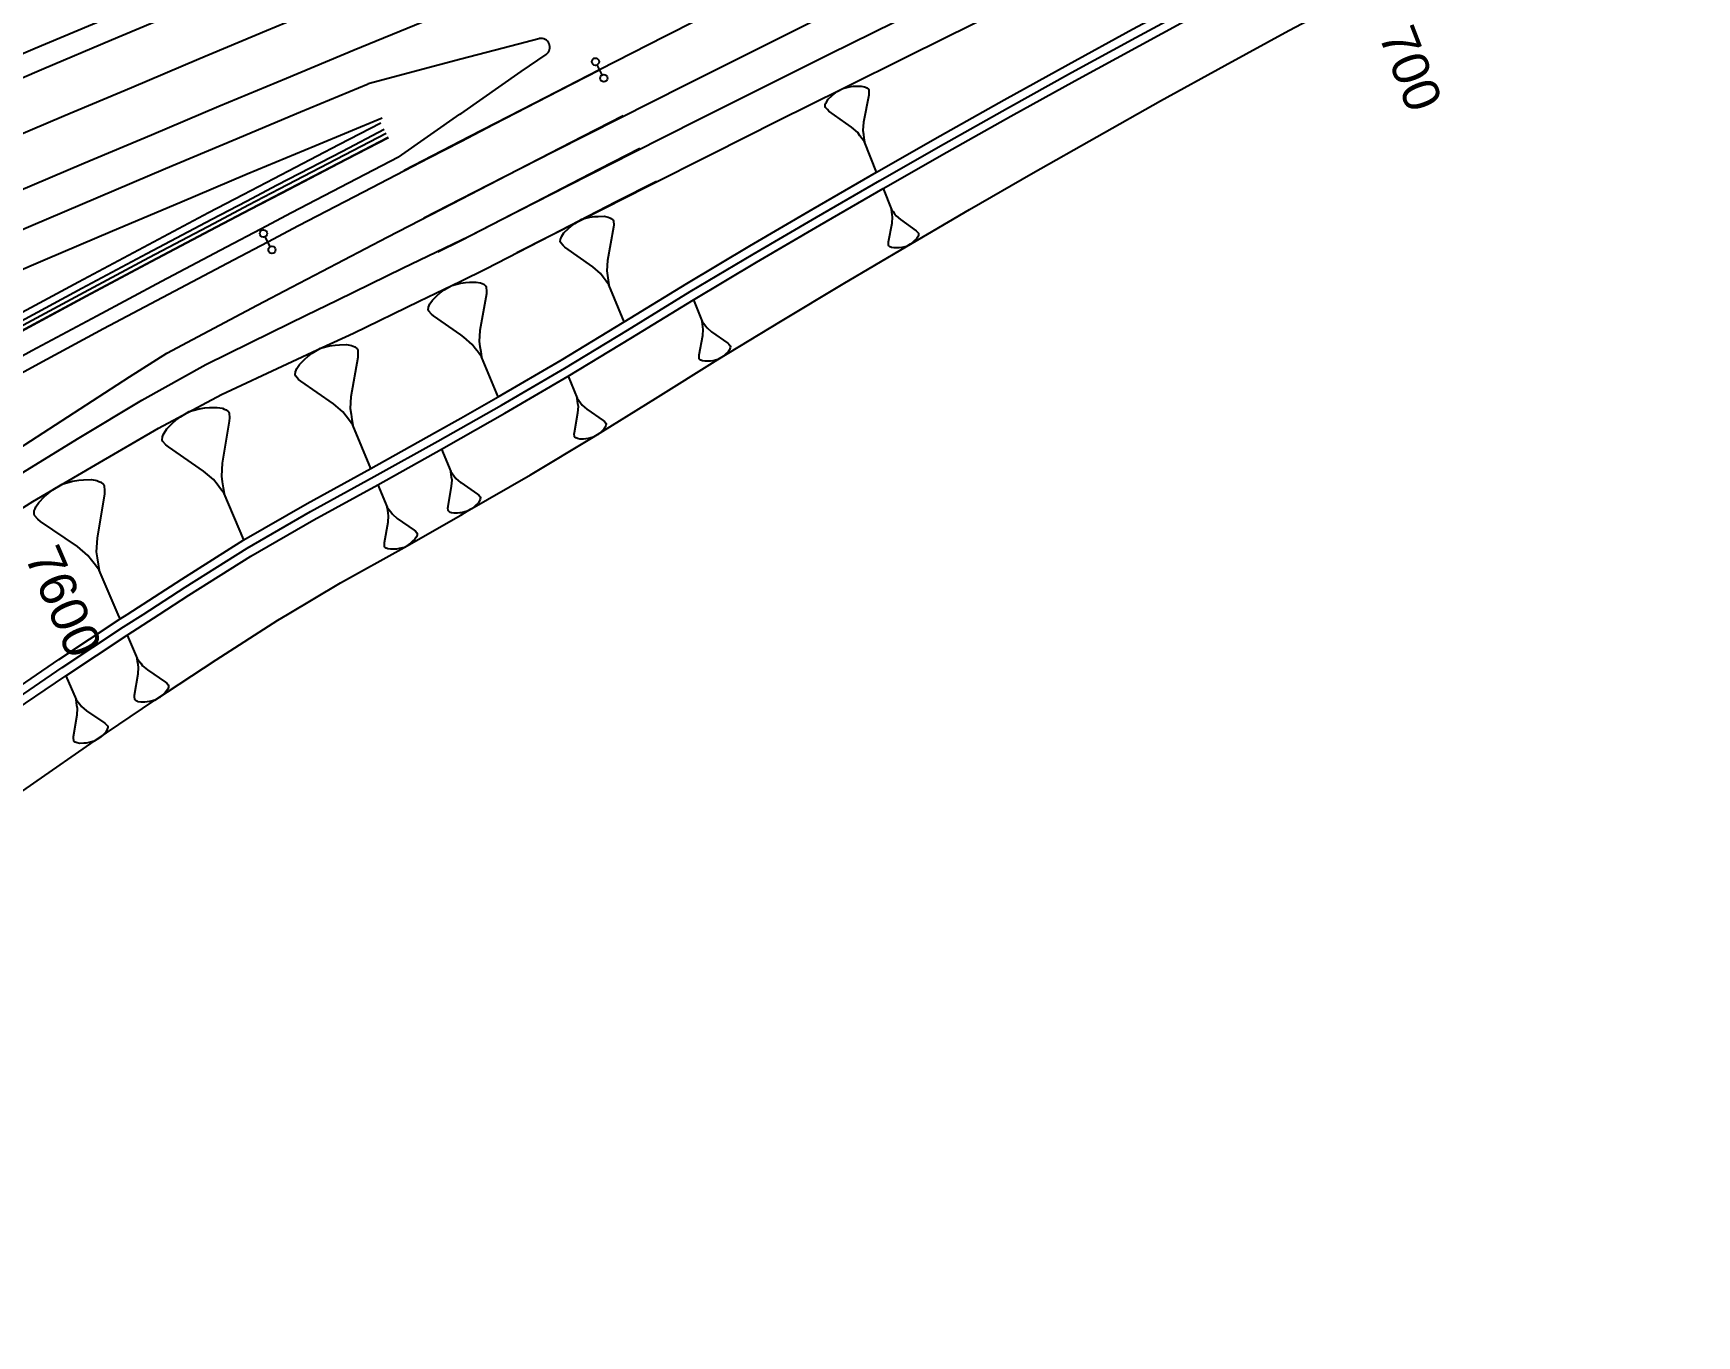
# Model space of a CAD drawing. Extents: x 387562 to 388546, y 804386 to 804945.
# Drawn here: x 388270.9 to 388384.1, y 804750.9 to 804839.6 of the extents above; entities that cross this region are included whole.
import ezdxf
from ezdxf.enums import TextEntityAlignment as Align

# ---------------------------------------------------------------- set-up
doc = ezdxf.new("R2010")
doc.units = 0
doc.layers.get('0').update_dxf_attribs({"linetype": 'CONTINUOUS'})
doc.styles.add('ARIAL', font='ARIAL.FON')

msp = doc.modelspace()

# ---------------------------------------------------------------- linework, layer by layer
at = {"color": 1}
for p, q in [((388309.6304, 804836.7378), (388309.2841, 804837.4142)), ((388324.8934, 804834.8887), (388325.0227, 804835.0772)), ((388325.0227, 804835.0772), (388325.2697, 804835.3128)), ((388325.2697, 804835.3128), (388325.4227, 804835.4425)), ((388325.4227, 804835.4425), (388325.6344, 804835.5957)), ((388325.6344, 804835.5957), (388326.0227, 804835.8198)), ((388326.0227, 804835.8198), (388326.4582, 804835.9261)), ((388326.4582, 804835.9261), (388326.7172, 804835.9617)), ((388326.7172, 804835.9617), (388326.9173, 804835.9736)), ((388326.9173, 804835.9736), (388327.2587, 804835.9739)), ((388327.2587, 804835.9739), (388327.4825, 804835.927)), ((388327.7773, 804835.3622), (388327.4258, 804833.5136)), ((388327.4825, 804835.927), (388327.5649, 804835.8918)), ((388327.5649, 804835.8918), (388327.6473, 804835.8566)), ((388327.6473, 804835.8566), (388327.7534, 804835.7625)), ((388327.7534, 804835.7625), (388327.777, 804835.7036)), ((388327.777, 804835.7036), (388327.7889, 804835.5035)), ((388327.7889, 804835.5035), (388327.7773, 804835.3622)), ((388324.8112, 804834.5825), (388324.8229, 804834.7238)), ((388324.8348, 804834.5237), (388324.8112, 804834.5825)), ((388324.8229, 804834.7238), (388324.8581, 804834.8062)), ((388324.9645, 804834.3707), (388324.8348, 804834.5237)), ((388324.8581, 804834.8062), (388324.8934, 804834.8887)), ((388325.0705, 804834.2767), (388324.9645, 804834.3707)), ((388326.602, 804833.1832), (388325.0705, 804834.2767)), ((388327.0262, 804832.8068), (388326.602, 804833.1832)), ((388327.1794, 804832.595), (388327.0262, 804832.8068)), ((388327.4258, 804833.5136), (388327.3792, 804832.9484)), ((388327.3792, 804832.9484), (388327.4148, 804832.6894)), ((388327.3326, 804832.3833), (388327.1794, 804832.595)), ((388327.4859, 804832.1715), (388327.3326, 804832.3833)), ((388327.4148, 804832.6894), (388327.4503, 804832.4305)), ((388327.4503, 804832.4305), (388327.4859, 804832.1715)), ((388328.3119, 804830.112), (388327.4859, 804832.1715)), ((388328.7585, 804828.9982), (388329.3288, 804827.5763)), ((388309.1046, 804827.0849), (388309.3501, 804827.1016)), ((388309.3501, 804827.1016), (388309.7693, 804827.1053)), ((388309.7693, 804827.1053), (388310.0444, 804827.0499)), ((388329.3288, 804827.5763), (388329.4346, 804827.4301)), ((388329.3534, 804827.3975), (388329.3288, 804827.5763)), ((388329.3779, 804827.2187), (388329.3534, 804827.3975)), ((388329.4025, 804827.0399), (388329.3779, 804827.2187)), ((388329.4346, 804827.4301), (388329.5404, 804827.2838)), ((388329.5404, 804827.2838), (388329.6462, 804827.1376)), ((388329.6462, 804827.1376), (388329.9391, 804826.8778)), ((388306.8762, 804825.7498), (388307.0331, 804825.9825)), ((388307.0331, 804825.9825), (388307.3341, 804826.2742)), ((388307.3341, 804826.2742), (388307.5205, 804826.4349)), ((388307.5205, 804826.4349), (388307.779, 804826.6251)), ((388307.779, 804826.6251), (388308.2535, 804826.9039)), ((388308.2535, 804826.9039), (388308.787, 804827.0387)), ((388308.787, 804827.0387), (388309.1046, 804827.0849)), ((388310.4119, 804826.3595), (388309.9985, 804824.0866)), ((388310.0444, 804827.0499), (388310.1459, 804827.0075)), ((388310.1459, 804827.0075), (388310.2475, 804826.965)), ((388310.2475, 804826.965), (388310.3786, 804826.8506)), ((388310.3786, 804826.8506), (388310.4081, 804826.7786)), ((388310.4081, 804826.7786), (388310.4248, 804826.533)), ((388310.4248, 804826.533), (388310.4119, 804826.3595)), ((388329.1276, 804825.3733), (388329.3703, 804826.6497)), ((388329.3703, 804826.6497), (388329.4025, 804827.0399)), ((388329.9391, 804826.8778), (388330.9965, 804826.1228)), ((388330.9965, 804826.1228), (388331.0697, 804826.0578)), ((388331.0697, 804826.0578), (388331.1592, 804825.9522)), ((388287.0398, 804825.0418), (388286.6874, 804825.715)), ((388306.7784, 804825.3732), (388306.7913, 804825.5467)), ((388306.808, 804825.3012), (388306.7784, 804825.3732)), ((388306.7913, 804825.5467), (388306.8338, 804825.6483)), ((388306.9686, 804825.1147), (388306.808, 804825.3012)), ((388306.8338, 804825.6483), (388306.8762, 804825.7498)), ((388307.0997, 804825.0002), (388306.9686, 804825.1147)), ((388308.9905, 804823.6729), (388307.0997, 804825.0002)), ((388329.1196, 804825.2757), (388329.1276, 804825.3733)), ((388329.1278, 804825.1375), (388329.1196, 804825.2757)), ((388329.1441, 804825.0969), (388329.1278, 804825.1375)), ((388329.2173, 804825.032), (388329.1441, 804825.0969)), ((388329.2743, 804825.0076), (388329.2173, 804825.032)), ((388329.3312, 804824.9833), (388329.2743, 804825.0076)), ((388329.4857, 804824.9509), (388329.3312, 804824.9833)), ((388329.7214, 804824.9511), (388329.4857, 804824.9509)), ((388329.8596, 804824.9594), (388329.7214, 804824.9511)), ((388330.0384, 804824.9839), (388329.8596, 804824.9594)), ((388330.3391, 804825.0574), (388330.0384, 804824.9839)), ((388330.6072, 804825.212), (388330.3391, 804825.0574)), ((388330.7534, 804825.3178), (388330.6072, 804825.212)), ((388330.859, 804825.4074), (388330.7534, 804825.3178)), ((388331.0295, 804825.5701), (388330.859, 804825.4074)), ((388331.1188, 804825.7002), (388331.0295, 804825.5701)), ((388331.1431, 804825.7571), (388331.1188, 804825.7002)), ((388331.1675, 804825.8141), (388331.1431, 804825.7571)), ((388331.1592, 804825.9522), (388331.1755, 804825.9116)), ((388331.1755, 804825.9116), (388331.1675, 804825.8141)), ((388309.9985, 804824.0866), (388309.9469, 804823.3924)), ((388300, 804822.5525), (388300.3243, 804822.601)), ((388300.3243, 804822.601), (388300.5918, 804822.6202)), ((388300.5918, 804822.6202), (388301.0484, 804822.6261)), ((388301.0484, 804822.6261), (388301.3484, 804822.567)), ((388301.3484, 804822.567), (388301.4592, 804822.5212)), ((388309.5149, 804823.2151), (388308.9905, 804823.6729)), ((388309.7051, 804822.9566), (388309.5149, 804823.2151)), ((388309.8953, 804822.6982), (388309.7051, 804822.9566)), ((388310.0854, 804822.4397), (388309.8953, 804822.6982)), ((388309.9469, 804823.3924), (388309.9931, 804823.0748)), ((388309.9931, 804823.0748), (388310.0393, 804822.7573)), ((388310.0393, 804822.7573), (388310.0854, 804822.4397)), ((388298.0723, 804821.3908), (388298.3989, 804821.71)), ((388298.3989, 804821.71), (388298.6013, 804821.8858)), ((388298.6013, 804821.8858), (388298.8821, 804822.0942)), ((388298.8821, 804822.0942), (388299.3978, 804822.4001)), ((388299.3978, 804822.4001), (388299.9786, 804822.5493)), ((388299.9786, 804822.5493), (388300, 804822.5525)), ((388301.7518, 804821.8163), (388301.3113, 804819.3382)), ((388301.4592, 804822.5212), (388301.57, 804822.4753)), ((388301.57, 804822.4753), (388301.7134, 804822.3512)), ((388301.7134, 804822.3512), (388301.7459, 804822.2729)), ((388301.7459, 804822.2729), (388301.7651, 804822.0054)), ((388301.7651, 804822.0054), (388301.7518, 804821.8163)), ((388311.1196, 804819.9196), (388310.0854, 804822.4397)), ((388297.7974, 804820.7259), (388297.8107, 804820.915)), ((388297.8299, 804820.6475), (388297.7974, 804820.7259)), ((388297.8107, 804820.915), (388297.8565, 804821.0258)), ((388298.0058, 804820.4451), (388297.8299, 804820.6475)), ((388297.8565, 804821.0258), (388297.9023, 804821.1367)), ((388297.9023, 804821.1367), (388298.0723, 804821.3908)), ((388298.1491, 804820.321), (388298.0058, 804820.4451)), ((388300, 804819.0326), (388298.1491, 804820.321)), ((388315.8387, 804821.4241), (388316.4385, 804819.9542)), ((388301.3113, 804819.3382), (388301.2581, 804818.5816)), ((388316.4385, 804819.9542), (388316.549, 804819.8033)), ((388316.465, 804819.769), (388316.4385, 804819.9542)), ((388316.4916, 804819.5839), (388316.465, 804819.769)), ((388316.4872, 804818.9942), (388316.5181, 804819.3988)), ((388316.5181, 804819.3988), (388316.4916, 804819.5839)), ((388316.549, 804819.8033), (388316.6596, 804819.6525)), ((388316.6596, 804819.6525), (388316.7701, 804819.5016)), ((388316.7701, 804819.5016), (388317.0752, 804819.2342)), ((388317.0752, 804819.2342), (388318.1756, 804818.4584)), ((388289.9004, 804817.7865), (388290.4554, 804818.1187)), ((388290.4554, 804818.1187), (388291.0812, 804818.2821)), ((388291.0812, 804818.2821), (388291.454, 804818.3394)), ((388291.454, 804818.3394), (388291.7424, 804818.3613)), ((388291.7424, 804818.3613), (388292.2349, 804818.3696)), ((388292.2349, 804818.3696), (388292.5587, 804818.3071)), ((388292.5587, 804818.3071), (388292.6785, 804818.2582)), ((388292.6785, 804818.2582), (388292.7982, 804818.2093)), ((388292.7982, 804818.2093), (388292.9534, 804818.076)), ((388292.9534, 804818.076), (388292.9888, 804817.9916)), ((388300.2149, 804818.8831), (388300, 804819.0326)), ((388300.7882, 804818.3866), (388300.2149, 804818.8831)), ((388300.9965, 804818.1058), (388300.7882, 804818.3866)), ((388301.2049, 804817.825), (388300.9965, 804818.1058)), ((388301.2581, 804818.5816), (388301.3098, 804818.2358)), ((388301.3098, 804818.2358), (388301.3615, 804817.89)), ((388316.2437, 804817.6701), (388316.4872, 804818.9942)), ((388318.1756, 804818.4584), (388318.2519, 804818.3915)), ((388318.2519, 804818.3915), (388318.3453, 804818.2827)), ((388318.3299, 804818.0804), (388318.305, 804818.0212)), ((388318.3547, 804818.1395), (388318.3299, 804818.0804)), ((388318.3453, 804818.2827), (388318.3625, 804818.2407)), ((388318.3625, 804818.2407), (388318.3547, 804818.1395)), ((388288.8477, 804816.7494), (388289.03, 804817.0243)), ((388289.03, 804817.0243), (388289.3809, 804817.37)), ((388289.3809, 804817.37), (388289.5985, 804817.5606)), ((388289.5985, 804817.5606), (388289.9004, 804817.7865)), ((388292.9971, 804817.4991), (388292.5327, 804814.8242)), ((388292.9888, 804817.9916), (388293.0106, 804817.7032)), ((388293.0106, 804817.7032), (388292.9971, 804817.4991)), ((388301.4132, 804817.5442), (388301.2049, 804817.825)), ((388301.3615, 804817.89), (388301.4132, 804817.5442)), ((388302.551, 804814.8031), (388301.4132, 804817.5442)), ((388316.236, 804817.5689), (388316.2437, 804817.6701)), ((388316.2454, 804817.4258), (388316.236, 804817.5689)), ((388316.2625, 804817.3838), (388316.2454, 804817.4258)), ((388316.3388, 804817.3169), (388316.2625, 804817.3838)), ((388316.3979, 804817.2921), (388316.3388, 804817.3169)), ((388316.4571, 804817.2672), (388316.3979, 804817.2921)), ((388316.6173, 804817.2346), (388316.4571, 804817.2672)), ((388316.8616, 804817.2363), (388316.6173, 804817.2346)), ((388317.0047, 804817.2457), (388316.8616, 804817.2363)), ((388317.1899, 804817.2723), (388317.0047, 804817.2457)), ((388317.501, 804817.3502), (388317.1899, 804817.2723)), ((388317.7779, 804817.5122), (388317.501, 804817.3502)), ((388317.9287, 804817.6227), (388317.7779, 804817.5122)), ((388318.0376, 804817.7162), (388317.9287, 804817.6227)), ((388318.2133, 804817.8858), (388318.0376, 804817.7162)), ((388318.305, 804818.0212), (388318.2133, 804817.8858)), ((388288.7363, 804816.3059), (388288.7499, 804816.51)), ((388288.7717, 804816.2215), (388288.7363, 804816.3059)), ((388288.7499, 804816.51), (388288.7988, 804816.6297)), ((388288.9623, 804816.0039), (388288.7717, 804816.2215)), ((388288.7988, 804816.6297), (388288.8477, 804816.7494)), ((388289.1174, 804815.8706), (388288.9623, 804816.0039)), ((388291.3519, 804814.3286), (388289.1174, 804815.8706)), ((388307.3088, 804816.2103), (388307.9272, 804814.7119)), ((388292.5327, 804814.8242), (388292.4786, 804814.0079)), ((388307.9272, 804814.7119), (388308.0406, 804814.5584)), ((388307.955, 804814.523), (388307.9272, 804814.7119)), ((388280.931, 804813.4619), (388281.5245, 804813.8203)), ((388281.5245, 804813.8203), (388282.1946, 804813.9982)), ((388282.1946, 804813.9982), (388282.5939, 804814.0612)), ((388282.5939, 804814.0612), (388282.9029, 804814.0859)), ((388282.9029, 804814.0859), (388283.4308, 804814.0969)), ((388283.4308, 804814.0969), (388283.7782, 804814.0313)), ((388283.7782, 804814.0313), (388283.9067, 804813.9794)), ((388283.9067, 804813.9794), (388284.0353, 804813.9274)), ((388284.0353, 804813.9274), (388284.2022, 804813.7852)), ((388284.2022, 804813.7852), (388284.2405, 804813.695)), ((388284.2405, 804813.695), (388284.2652, 804813.3859)), ((388291.9725, 804813.7954), (388291.3519, 804814.3286)), ((388292.1985, 804813.4935), (388291.9725, 804813.7954)), ((388292.4786, 804814.0079), (388292.5358, 804813.6351)), ((388292.5358, 804813.6351), (388292.5931, 804813.2623)), ((388307.7376, 804812.3791), (388307.9809, 804813.7321)), ((388307.9829, 804814.3341), (388307.955, 804814.523)), ((388307.9809, 804813.7321), (388308.0107, 804814.1452)), ((388308.0107, 804814.1452), (388307.9829, 804814.3341)), ((388308.0406, 804814.5584), (388308.1541, 804814.4048)), ((388308.1541, 804814.4048), (388308.2676, 804814.2512)), ((388308.2676, 804814.2512), (388308.5802, 804813.9794)), ((388308.5802, 804813.9794), (388309.7068, 804813.1919)), ((388279.8071, 804812.3457), (388280.0012, 804812.6412)), ((388280.0012, 804812.6412), (388280.3759, 804813.0132)), ((388280.3759, 804813.0132), (388280.6083, 804813.2184)), ((388280.6083, 804813.2184), (388280.931, 804813.4619)), ((388284.2515, 804813.1671), (388283.7652, 804810.2979)), ((388284.2652, 804813.3859), (388284.2515, 804813.1671)), ((388292.4244, 804813.1915), (388292.1985, 804813.4935)), ((388292.6504, 804812.8896), (388292.4244, 804813.1915)), ((388292.5931, 804813.2623), (388292.6504, 804812.8896)), ((388293.8894, 804809.9376), (388292.6504, 804812.8896)), ((388307.7301, 804812.2758), (388307.7376, 804812.3791)), ((388309.5689, 804812.4335), (388309.4582, 804812.3377)), ((388309.7476, 804812.6075), (388309.5689, 804812.4335)), ((388309.7068, 804813.1919), (388309.785, 804813.1239)), ((388309.8407, 804812.7461), (388309.7476, 804812.6075)), ((388309.785, 804813.1239), (388309.8808, 804813.0131)), ((388309.8659, 804812.8066), (388309.8407, 804812.7461)), ((388309.891, 804812.8671), (388309.8659, 804812.8066)), ((388309.8808, 804813.0131), (388309.8985, 804812.9703)), ((388309.8985, 804812.9703), (388309.891, 804812.8671)), ((388279.6896, 804811.8698), (388279.7032, 804812.0886)), ((388279.7279, 804811.7796), (388279.6896, 804811.8698)), ((388279.7032, 804812.0886), (388279.7552, 804812.2172)), ((388279.9331, 804811.5471), (388279.7279, 804811.7796)), ((388279.7552, 804812.2172), (388279.8071, 804812.3457)), ((388280.0999, 804811.4049), (388279.9331, 804811.5471)), ((388282.5017, 804809.7616), (388280.0999, 804811.4049)), ((388298.6875, 804811.2479), (388299.3247, 804809.7213)), ((388307.7403, 804812.1297), (388307.7301, 804812.2758)), ((388307.758, 804812.0869), (388307.7403, 804812.1297)), ((388307.8361, 804812.019), (388307.758, 804812.0869)), ((388307.8966, 804811.9938), (388307.8361, 804812.019)), ((388307.9571, 804811.9687), (388307.8966, 804811.9938)), ((388308.1209, 804811.9361), (388307.9571, 804811.9687)), ((388308.3702, 804811.9388), (388308.1209, 804811.9361)), ((388308.5163, 804811.949), (388308.3702, 804811.9388)), ((388308.7052, 804811.9769), (388308.5163, 804811.949)), ((388309.0226, 804812.0577), (388308.7052, 804811.9769)), ((388309.3046, 804812.2242), (388309.0226, 804812.0577)), ((388309.4582, 804812.3377), (388309.3046, 804812.2242)), ((388283.7652, 804810.2979), (388283.7107, 804809.4226)), ((388272.8754, 804808.8747), (388273.5786, 804809.0644)), ((388273.5786, 804809.0644), (388273.9979, 804809.1323)), ((388273.9979, 804809.1323), (388274.3225, 804809.1595)), ((388274.3225, 804809.1595), (388274.877, 804809.1733)), ((388274.877, 804809.1733), (388275.2423, 804809.1059)), ((388275.2423, 804809.1059), (388275.3775, 804809.0518)), ((388275.3775, 804809.0518), (388275.5128, 804808.9978)), ((388275.5128, 804808.9978), (388275.6887, 804808.8491)), ((388283.1692, 804809.1928), (388282.5017, 804809.7616)), ((388283.4126, 804808.8701), (388283.1692, 804809.1928)), ((388283.7107, 804809.4226), (388283.7737, 804809.0233)), ((388283.7737, 804809.0233), (388283.8366, 804808.624)), ((388299.3247, 804809.7213), (388299.4411, 804809.5651)), ((388299.3539, 804809.5287), (388299.3247, 804809.7213)), ((388299.3831, 804809.336), (388299.3539, 804809.5287)), ((388299.4123, 804809.1433), (388299.3831, 804809.336)), ((388299.3835, 804808.7216), (388299.4123, 804809.1433)), ((388299.4411, 804809.5651), (388299.5575, 804809.4088)), ((388299.5575, 804809.4088), (388299.674, 804809.2525)), ((388299.674, 804809.2525), (388299.9941, 804808.9764)), ((388299.9941, 804808.9764), (388300, 804808.9723)), ((388271.28, 804807.6295), (388271.6721, 804808.022)), ((388271.6721, 804808.022), (388271.9154, 804808.2385)), ((388271.9154, 804808.2385), (388272.2534, 804808.4957)), ((388272.2534, 804808.4957), (388272.8754, 804808.8747)), ((388275.7432, 804808.1999), (388275.2443, 804805.1834)), ((388275.6887, 804808.8491), (388275.7294, 804808.7545)), ((388275.7294, 804808.7545), (388275.7566, 804808.4299)), ((388275.7566, 804808.4299), (388275.7432, 804808.1999)), ((388283.6561, 804808.5474), (388283.4126, 804808.8701)), ((388283.8996, 804808.2247), (388283.6561, 804808.5474)), ((388283.8366, 804808.624), (388283.8996, 804808.2247)), ((388285.2404, 804805.0659), (388283.8996, 804808.2247)), ((388294.3539, 804808.8312), (388295.0006, 804807.2905)), ((388299.1407, 804807.3398), (388299.3835, 804808.7216)), ((388300, 804808.9723), (388301.1471, 804808.1773)), ((388301.1471, 804808.1773), (388301.2271, 804808.1083)), ((388301.2271, 804808.1083), (388301.3254, 804807.9956)), ((388301.3364, 804807.8466), (388301.311, 804807.7847)), ((388301.3254, 804807.9956), (388301.3436, 804807.952)), ((388301.3436, 804807.952), (388301.3364, 804807.8466)), ((388270.9558, 804806.8178), (388270.9692, 804807.0477)), ((388270.9965, 804806.7231), (388270.9558, 804806.8178)), ((388270.9692, 804807.0477), (388271.0233, 804807.183)), ((388271.213, 804806.4798), (388270.9965, 804806.7231)), ((388271.0233, 804807.183), (388271.0773, 804807.3183)), ((388271.0773, 804807.3183), (388271.28, 804807.6295)), ((388295.0006, 804807.2905), (388295.1185, 804807.1329)), ((388295.0305, 804807.0959), (388295.0006, 804807.2905)), ((388295.0603, 804806.9014), (388295.0305, 804807.0959)), ((388295.0902, 804806.7068), (388295.0603, 804806.9014)), ((388295.1185, 804807.1329), (388295.2364, 804806.9753)), ((388295.2364, 804806.9753), (388295.3544, 804806.8177)), ((388295.3544, 804806.8177), (388295.6782, 804806.5394)), ((388299.1335, 804807.2344), (388299.1407, 804807.3398)), ((388299.1445, 804807.0853), (388299.1335, 804807.2344)), ((388299.1627, 804807.0417), (388299.1445, 804807.0853)), ((388299.2428, 804806.9727), (388299.1627, 804807.0417)), ((388299.3046, 804806.9473), (388299.2428, 804806.9727)), ((388299.3664, 804806.9219), (388299.3046, 804806.9473)), ((388299.5337, 804806.8893), (388299.3664, 804806.9219)), ((388299.7882, 804806.893), (388299.5337, 804806.8893)), ((388299.9372, 804806.904), (388299.7882, 804806.893)), ((388300, 804806.9136), (388299.9372, 804806.904)), ((388300.1299, 804806.9333), (388300, 804806.9136)), ((388300.4534, 804807.0171), (388300.1299, 804806.9333)), ((388300.7405, 804807.1881), (388300.4534, 804807.0171)), ((388300.8968, 804807.3046), (388300.7405, 804807.1881)), ((388301.0094, 804807.4028), (388300.8968, 804807.3046)), ((388301.1911, 804807.5811), (388301.0094, 804807.4028)), ((388301.2855, 804807.7229), (388301.1911, 804807.5811)), ((388301.311, 804807.7847), (388301.2855, 804807.7229)), ((388271.3889, 804806.3311), (388271.213, 804806.4798)), ((388273.9191, 804804.6147), (388271.3889, 804806.3311)), ((388294.8196, 804804.8847), (388295.062, 804806.2808)), ((388295.062, 804806.2808), (388295.0902, 804806.7068)), ((388295.6782, 804806.5394), (388296.8445, 804805.7346)), ((388296.8445, 804805.7346), (388296.9255, 804805.665)), ((388296.9255, 804805.665), (388297.0249, 804805.5515)), ((388274.6227, 804804.0199), (388273.9191, 804804.6147)), ((388275.2443, 804805.1834), (388275.1907, 804804.2637)), ((388294.8125, 804804.7781), (388294.8196, 804804.8847)), ((388294.8239, 804804.6276), (388294.8125, 804804.7781)), ((388294.8424, 804804.5836), (388294.8239, 804804.6276)), ((388294.9234, 804804.514), (388294.8424, 804804.5836)), ((388294.9859, 804804.4885), (388294.9234, 804804.514)), ((388295.0484, 804804.4629), (388294.9859, 804804.4885)), ((388295.2174, 804804.4303), (388295.0484, 804804.4629)), ((388295.625, 804804.4461), (388295.4745, 804804.4347)), ((388295.8195, 804804.476), (388295.625, 804804.4461)), ((388296.1462, 804804.5613), (388295.8195, 804804.476)), ((388296.4358, 804804.7347), (388296.1462, 804804.5613)), ((388296.5934, 804804.8526), (388296.4358, 804804.7347)), ((388296.707, 804804.952), (388296.5934, 804804.8526)), ((388296.8901, 804805.1325), (388296.707, 804804.952)), ((388296.9852, 804805.2759), (388296.8901, 804805.1325)), ((388297.0108, 804805.3384), (388296.9852, 804805.2759)), ((388297.0363, 804805.4009), (388297.0108, 804805.3384)), ((388297.0249, 804805.5515), (388297.0434, 804805.5074)), ((388297.0434, 804805.5074), (388297.0363, 804805.4009)), ((388274.8799, 804803.6819), (388274.6227, 804804.0199)), ((388275.1371, 804803.3439), (388274.8799, 804803.6819)), ((388275.3942, 804803.0059), (388275.1371, 804803.3439)), ((388275.1907, 804804.2637), (388275.2585, 804803.8444)), ((388275.2585, 804803.8444), (388275.3264, 804803.4251)), ((388275.3264, 804803.4251), (388275.3942, 804803.0059)), ((388295.4745, 804804.4347), (388295.2174, 804804.4303)), ((388276.6843, 804800), (388275.3942, 804803.0059)), ((388276.8162, 804799.6928), (388276.6843, 804800)), ((388277.2895, 804798.5901), (388277.9747, 804796.9935)), ((388277.9747, 804796.9935), (388278.0987, 804796.8306)), ((388278.0074, 804796.7914), (388277.9747, 804796.9935)), ((388278.0401, 804796.5893), (388278.0074, 804796.7914)), ((388278.0728, 804796.3873), (388278.0401, 804796.5893)), ((388278.0987, 804796.8306), (388278.2226, 804796.6677)), ((388278.2226, 804796.6677), (388278.3465, 804796.5048)), ((388273.12, 804795.823), (388273.8151, 804794.2125)), ((388277.8066, 804794.4903), (388278.047, 804795.944)), ((388278.047, 804795.944), (388278.0728, 804796.3873)), ((388278.3465, 804796.5048), (388278.6857, 804796.2181)), ((388278.6857, 804796.2181), (388279.905, 804795.3909)), ((388279.905, 804795.3909), (388279.9898, 804795.3193)), ((388277.8001, 804794.3795), (388277.8066, 804794.4903)), ((388277.8132, 804794.223), (388277.8001, 804794.3795)), ((388279.4884, 804794.3478), (388279.1887, 804794.1651)), ((388279.6513, 804794.4717), (388279.4884, 804794.3478)), ((388279.7686, 804794.576), (388279.6513, 804794.4717)), ((388279.9575, 804794.7652), (388279.7686, 804794.576)), ((388280.0552, 804794.9152), (388279.9575, 804794.7652)), ((388279.9898, 804795.3193), (388280.0942, 804795.202)), ((388280.0813, 804794.9804), (388280.0552, 804794.9152)), ((388280.1073, 804795.0456), (388280.0813, 804794.9804)), ((388280.0942, 804795.202), (388280.1138, 804795.1564)), ((388280.1138, 804795.1564), (388280.1073, 804795.0456)), ((388273.6504, 804791.6849), (388273.8901, 804793.1531)), ((388273.8151, 804794.2125), (388273.9405, 804794.0482)), ((388273.8485, 804794.0085), (388273.8151, 804794.2125)), ((388273.8819, 804793.8046), (388273.8485, 804794.0085)), ((388273.9153, 804793.6007), (388273.8819, 804793.8046)), ((388273.8901, 804793.1531), (388273.9153, 804793.6007)), ((388273.9405, 804794.0482), (388274.066, 804793.884)), ((388274.066, 804793.884), (388274.1914, 804793.7198)), ((388274.1914, 804793.7198), (388274.5344, 804793.4311)), ((388274.5344, 804793.4311), (388275.7671, 804792.5985)), ((388277.8328, 804794.1774), (388277.8132, 804794.223)), ((388277.9176, 804794.1057), (388277.8328, 804794.1774)), ((388277.9828, 804794.0797), (388277.9176, 804794.1057)), ((388278.048, 804794.0537), (388277.9828, 804794.0797)), ((388278.224, 804794.0212), (388278.048, 804794.0537)), ((388278.4912, 804794.0278), (388278.224, 804794.0212)), ((388278.6477, 804794.0409), (388278.4912, 804794.0278)), ((388278.8497, 804794.0736), (388278.6477, 804794.0409)), ((388279.1887, 804794.1651), (388278.8497, 804794.0736)), ((388275.7671, 804792.5985), (388275.8529, 804792.5263)), ((388275.9197, 804792.1184), (388275.8214, 804791.9668)), ((388275.8529, 804792.5263), (388275.9585, 804792.4081)), ((388275.9459, 804792.1843), (388275.9197, 804792.1184)), ((388275.972, 804792.2502), (388275.9459, 804792.1843)), ((388275.9585, 804792.4081), (388275.9783, 804792.3621)), ((388275.9783, 804792.3621), (388275.972, 804792.2502)), ((388273.6441, 804791.5731), (388273.6504, 804791.6849)), ((388273.6576, 804791.4151), (388273.6441, 804791.5731)), ((388273.6775, 804791.3691), (388273.6576, 804791.4151)), ((388273.7632, 804791.297), (388273.6775, 804791.3691)), ((388273.8291, 804791.2708), (388273.7632, 804791.297)), ((388273.895, 804791.2446), (388273.8291, 804791.2708)), ((388274.0727, 804791.2122), (388273.895, 804791.2446)), ((388274.3425, 804791.2194), (388274.0727, 804791.2122)), ((388274.5004, 804791.233), (388274.3425, 804791.2194)), ((388274.7044, 804791.2664), (388274.5004, 804791.233)), ((388275.0463, 804791.3594), (388274.7044, 804791.2664)), ((388275.3486, 804791.5445), (388275.0463, 804791.3594)), ((388275.5128, 804791.6699), (388275.3486, 804791.5445)), ((388275.631, 804791.7755), (388275.5128, 804791.6699)), ((388275.8214, 804791.9668), (388275.631, 804791.7755))]:
    msp.add_line(p, q, dxfattribs=at)
at = {"color": 7}
for p, q in [((388300, 804832.2124), (388296.1523, 804830.2196)), ((388300, 804828.269), (388297.494, 804826.987))]:
    msp.add_line(p, q, dxfattribs=at)
at = {"color": 2}
msp.add_line((388298.4523, 804824.678), (388300, 804825.4699), dxfattribs=at)
at = {"color": 7, "linetype": 'CONTINUOUS'}
for points in [[(388383.452, 804873.3883), (388381.189, 804872.3226), (388376.6668, 804870.1847), (388372.1496, 804868.0381), (388367.6376, 804865.8828), (388367.3964, 804865.7672), (388363.1307, 804863.7187), (388358.9331, 804861.6931), (388358.6289, 804861.5459), (388354.1323, 804859.3645), (388349.6408, 804857.1743), (388345.1545, 804854.9755), (388340.6735, 804852.768), (388336.1976, 804850.5519), (388331.727, 804848.3271), (388327.2616, 804846.0937), (388322.8015, 804843.8517), (388318.3466, 804841.6011), (388313.8971, 804839.342), (388309.4529, 804837.0742), (388305.014, 804834.7979), (388300.5804, 804832.513), (388300, 804832.2124)], [(388387.1051, 804870.6869), (388382.5764, 804868.5846), (388378.0527, 804866.4736), (388373.534, 804864.3537), (388369.0203, 804862.2251), (388368.7789, 804862.111), (388364.5116, 804860.0878), (388360.3122, 804858.0871), (388360.0079, 804857.9417), (388355.5092, 804855.787), (388351.0157, 804853.6235), (388346.5272, 804851.4513), (388342.0438, 804849.2705), (388337.5655, 804847.0809), (388333.0924, 804844.8827), (388328.6244, 804842.6759), (388324.1615, 804840.4605), (388319.7039, 804838.2364), (388315.2515, 804836.0037), (388310.8042, 804833.7624), (388306.3622, 804831.5125), (388301.9255, 804829.254), (388300, 804828.269)], [(388300, 804812.6752), (388302.781, 804814.2489), (388307.0799, 804816.7649), (388311.3474, 804819.3645), (388315.612, 804821.9797), (388319.9058, 804824.5314), (388324.2136, 804827.0566), (388328.5352, 804829.5551), (388332.8705, 804832.0269), (388337.2194, 804834.472), (388341.5818, 804836.8902), (388345.9574, 804839.2816), (388350.3463, 804841.646), (388354.7482, 804843.9835), (388359.1631, 804846.2938), (388363.5908, 804848.5771), (388363.8908, 804848.7299), (388368.0312, 804850.8332), (388372.2456, 804852.9435), (388372.4841, 804853.0621), (388376.9456, 804855.2741), (388381.4124, 804857.4775), (388385.8845, 804859.6723)], [(388267.0152, 804835.206), (388271.6158, 804837.1642), (388276.2203, 804839.1132), (388280.8287, 804841.053), (388285.441, 804842.9836), (388290.0571, 804844.9049), (388294.677, 804846.8171), (388299.3008, 804848.7199), (388300, 804849.0061)], [(388200, 804801.5767), (388204.4911, 804803.6496), (388209.0287, 804805.7329), (388213.5705, 804807.8072), (388218.1164, 804809.8724), (388222.6664, 804811.9284), (388226.6629, 804813.7253), (388227.2205, 804813.9754), (388231.7787, 804816.0132), (388236.341, 804818.0419), (388240.9073, 804820.0615), (388245.4777, 804822.072), (388250.052, 804824.0733), (388254.6304, 804826.0655), (388259.2127, 804828.0485), (388263.799, 804830.0223), (388268.3892, 804831.987), (388272.9834, 804833.9424), (388277.5814, 804835.8887), (388282.1833, 804837.8258), (388286.7891, 804839.7537), (388291.3988, 804841.6723), (388296.0122, 804843.5818), (388300, 804845.2229)], [(388204.9357, 804800), (388205.9547, 804800.4703), (388210.4859, 804802.5507), (388215.0213, 804804.6221), (388219.5608, 804806.6843), (388224.1045, 804808.7375), (388228.0954, 804810.5319), (388228.6522, 804810.7816), (388233.204, 804812.8166), (388237.7599, 804814.8425), (388242.3198, 804816.8592), (388246.8838, 804818.8669), (388251.4517, 804820.8654), (388256.0236, 804822.8547), (388260.5995, 804824.835), (388265.1794, 804826.806), (388269.7632, 804828.7679), (388274.3509, 804830.7207), (388278.9425, 804832.6642), (388283.538, 804834.5986), (388288.1373, 804836.5237), (388292.7405, 804838.4397), (388297.3592, 804840.318), (388300, 804841.3858)], [(388300, 804832.2102), (388302.2676, 804833.382), (388306.7136, 804835.6694), (388309.4572, 804837.076)], [(388300, 804828.2705), (388303.8716, 804830.2712), (388308.3121, 804832.5558), (388311.0522, 804833.9606)], [(388234.5655, 804800), (388234.8583, 804800.1717), (388239.1922, 804802.6902), (388240.9781, 804803.7213), (388243.5361, 804805.1913), (388247.89, 804807.675), (388252.2537, 804810.1413), (388256.6273, 804812.5901), (388261.0107, 804815.0214), (388265.4037, 804817.4352), (388269.8064, 804819.8313), (388274.2186, 804822.2098), (388278.6403, 804824.5707), (388283.0714, 804826.9138), (388285.4156, 804828.1443), (388287.5084, 804829.2388), (388291.947, 804831.5528), (388294.79, 804833.0296)], [(388235.1599, 804800), (388239.3424, 804802.4305), (388241.1279, 804803.4614), (388243.6853, 804804.931), (388248.0381, 804807.4142), (388252.4008, 804809.8798), (388256.7734, 804812.3281), (388261.1557, 804814.7588), (388265.5477, 804817.1719), (388269.9493, 804819.5675), (388274.3604, 804821.9455), (388278.7811, 804824.3058), (388283.2111, 804826.6483), (388285.5547, 804827.8785), (388287.6473, 804828.9729), (388292.0855, 804831.2866), (388294.9281, 804832.7632)], [(388235.757, 804800), (388239.4926, 804802.1708), (388241.2777, 804803.2014), (388243.8344, 804804.6707), (388248.1862, 804807.1533), (388252.5479, 804809.6184), (388256.9194, 804812.066), (388261.3007, 804814.4961), (388265.6916, 804816.9087), (388270.0922, 804819.3037), (388274.5023, 804821.6811), (388278.9218, 804824.0408), (388283.3508, 804826.3829), (388285.6939, 804827.6127), (388287.7862, 804828.707), (388292.2239, 804831.0205), (388295.0662, 804832.4969)], [(388240.7766, 804800), (388242.5369, 804801.0163), (388245.0885, 804802.4826), (388249.4315, 804804.9602), (388253.7844, 804807.4203), (388258.1471, 804809.863), (388262.5195, 804812.2882), (388266.9016, 804814.696), (388271.2933, 804817.0862), (388275.6946, 804819.4587), (388280.1052, 804821.8137), (388284.5253, 804824.151), (388286.8636, 804825.3784), (388288.9541, 804826.4717), (388293.3878, 804828.7831), (388297.8256, 804831.0865), (388300, 804832.2102)], [(388252.8956, 804800), (388256.5681, 804802.4718), (388260.7217, 804805.2431), (388264.8877, 804807.9985), (388269.066, 804810.738), (388273.2567, 804813.4615), (388277.4595, 804816.169), (388279.9871, 804817.7857), (388281.7475, 804818.723), (388286.1552, 804821.0537), (388288.487, 804822.2777), (388290.5749, 804823.3696), (388295.003, 804825.6781), (388299.4352, 804827.9786), (388300, 804828.2705)], [(388278.3846, 804800), (388281.2529, 804801.849), (388285.4749, 804804.5135), (388289.7759, 804806.999), (388294.1217, 804809.3844), (388298.4563, 804811.8016), (388300, 804812.6752)], [(388205.4653, 804754.6302), (388209.7206, 804757.1056), (388213.9749, 804759.5875), (388218.2297, 804762.0725), (388222.4852, 804764.5606), (388226.7414, 804767.0518), (388230.9983, 804769.5461), (388235.256, 804772.0436), (388239.5146, 804774.5442), (388243.255, 804776.7361), (388243.7775, 804777.0403), (388248.0182, 804779.5914), (388252.1844, 804782.3166), (388256.3191, 804785.1209), (388260.4572, 804787.9267), (388264.5976, 804790.7361), (388268.7404, 804793.5493), (388272.8823, 804796.3739), (388277.0528, 804799.1415), (388278.3846, 804800)]]:
    msp.add_lwpolyline(points, dxfattribs=at)
at = {"color": 2, "linetype": 'CONTINUOUS'}
for points in [[(388300, 804825.4699), (388302.8792, 804826.9431), (388307.3113, 804829.1997), (388311.7487, 804831.4477), (388316.1913, 804833.6871), (388320.6391, 804835.9179), (388325.0921, 804838.1401), (388329.5503, 804840.3537), (388334.0137, 804842.5587), (388338.4822, 804844.755), (388342.9558, 804846.9427), (388347.4345, 804849.1218), (388351.9183, 804851.2921), (388356.4073, 804853.4538), (388360.9012, 804855.6068), (388361.2052, 804855.752), (388365.4002, 804857.7511), (388369.6632, 804859.7726), (388369.9043, 804859.8866), (388374.4133, 804862.0135), (388378.9274, 804864.1315), (388383.4464, 804866.2409), (388387.9704, 804868.3414)], [(388266.4264, 804836.5856), (388271.0297, 804838.545), (388275.637, 804840.4952), (388280.2482, 804842.4361), (388284.8632, 804844.3679), (388289.482, 804846.2904), (388294.1048, 804848.2036), (388298.7313, 804850.1076), (388300, 804850.6268)], [(388210.9219, 804800), (388211.5268, 804800.2777), (388216.0576, 804802.347), (388220.5926, 804804.4071), (388225.1317, 804806.4583), (388229.1186, 804808.2509), (388229.6748, 804808.5003), (388234.2221, 804810.5333), (388238.7734, 804812.5571), (388243.3287, 804814.5718), (388247.8881, 804816.5775), (388252.4515, 804818.574), (388257.0188, 804820.5614), (388261.5901, 804822.5396), (388266.1654, 804824.5087), (388270.7446, 804826.4686), (388275.3277, 804828.4194), (388279.9147, 804830.361), (388284.5056, 804832.2934), (388289.1003, 804834.2167), (388293.6989, 804836.1307)], [(388300, 804825.476), (388300.5849, 804825.7587), (388305.0173, 804828.0492), (388309.4538, 804830.3317), (388312.1915, 804831.7352)], [(388238.7862, 804800), (388240.2547, 804800.8534), (388242.0376, 804801.8827), (388244.5913, 804803.3502), (388248.9377, 804805.8298), (388253.2941, 804808.2919), (388257.6603, 804810.7365), (388262.0362, 804813.1637), (388266.4218, 804815.5734), (388270.8171, 804817.9654), (388275.2218, 804820.3399), (388279.636, 804822.6968), (388284.0596, 804825.036), (388286.3998, 804826.2643), (388288.491, 804827.358), (388292.9263, 804829.6703), (388295.7671, 804831.1459)], [(388255.5738, 804800), (388257.3036, 804801.1644), (388261.4519, 804803.9328), (388265.6126, 804806.6853), (388269.7857, 804809.4219), (388274.0391, 804812.017), (388278.3037, 804814.5954), (388282.6525, 804817.0199), (388287.1199, 804819.2206), (388289.4828, 804820.3757), (388291.6002, 804821.407), (388296.0907, 804823.5869), (388300, 804825.476)]]:
    msp.add_lwpolyline(points, dxfattribs=at)
at = {"color": 1, "linetype": 'CONTINUOUS'}
for points in [[(388303.833, 804824.6322), (388308.2605, 804826.8868), (388312.6932, 804829.1329), (388317.1312, 804831.3705), (388321.5744, 804833.5994), (388326.0227, 804835.8198), (388330.4763, 804838.0315), (388334.935, 804840.2347), (388339.3988, 804842.4292), (388343.8678, 804844.615), (388348.3419, 804846.7922), (388352.821, 804848.9608), (388357.3053, 804851.1207), (388361.7946, 804853.2719), (388362.0982, 804853.417), (388366.2889, 804855.4144), (388370.5474, 804857.4342), (388370.7883, 804857.5481), (388375.2926, 804859.6732), (388379.802, 804861.7895), (388384.3163, 804863.8971)], [(388300, 804813.3596), (388302.551, 804814.8031), (388306.851, 804817.3195), (388311.1196, 804819.9196), (388315.39, 804822.5238), (388315.3853, 804822.5352), (388319.6803, 804825.0874), (388323.9891, 804827.613), (388328.3119, 804830.112), (388332.6483, 804832.5843), (388336.9983, 804835.0298), (388341.3617, 804837.4485), (388345.7385, 804839.8403), (388350.1285, 804842.2051), (388354.5316, 804844.543), (388358.9476, 804846.8538), (388363.3764, 804849.1375), (388363.6764, 804849.2903), (388367.8179, 804851.394), (388372.0333, 804853.5048), (388372.2719, 804853.6234), (388376.7345, 804855.8358), (388381.2025, 804858.0396), (388385.6757, 804860.2348)], [(388300, 804811.9907), (388303.011, 804813.6947), (388307.3088, 804816.2103), (388311.5752, 804818.8094), (388315.8387, 804821.4241), (388320.1314, 804823.9754), (388324.438, 804826.5002), (388328.7585, 804828.9982), (388333.0927, 804831.4696), (388337.4405, 804833.9142), (388341.8017, 804836.332), (388346.1763, 804838.723), (388350.564, 804841.0869), (388354.9648, 804843.4239), (388359.3786, 804845.7339), (388363.8052, 804848.0167), (388364.1051, 804848.1695), (388368.2444, 804850.2724), (388372.4578, 804852.3823), (388372.6962, 804852.5009), (388377.1566, 804854.7124), (388381.6223, 804856.9154), (388386.0933, 804859.1098)], [(388300, 804806.7586), (388300.4534, 804807.0171), (388304.7508, 804809.503), (388309.0226, 804812.0577), (388313.2632, 804814.6962), (388317.501, 804817.3502), (388321.7662, 804819.9458), (388326.0456, 804822.5148), (388330.3391, 804825.0574), (388334.6463, 804827.5733), (388338.9674, 804830.0625), (388343.3021, 804832.525), (388347.6503, 804834.9607), (388352.0119, 804837.3696), (388356.3867, 804839.7516), (388360.7747, 804842.1066), (388365.1757, 804844.4346), (388365.4739, 804844.5904), (388369.5895, 804846.7355), (388373.779, 804848.8884), (388374.0161, 804849.0094), (388378.4514, 804851.2663), (388382.8923, 804853.5148), (388387.3386, 804855.7548)], [(388300, 804834.0921), (388304.1281, 804836.9565), (388305.814, 804838.1226), (388305.8348, 804838.1377), (388305.9092, 804838.2044), (388305.9715, 804838.2825), (388306.0199, 804838.3698), (388306.0532, 804838.464), (388306.0704, 804838.5624), (388306.0711, 804838.6623), (388306.0551, 804838.7609), (388306.0231, 804838.8555), (388305.9758, 804838.9435), (388305.9145, 804839.0224), (388305.841, 804839.09), (388305.7573, 804839.1445), (388305.6657, 804839.1844), (388305.5688, 804839.2085), (388305.4692, 804839.2162), (388305.3697, 804839.2073), (388305.3212, 804839.1968), (388303.4136, 804838.6977), (388300, 804837.7994)], [(388300, 804837.7994), (388298.5556, 804837.4193), (388293.6989, 804836.1307)], [(388295.7689, 804831.1432), (388299.9446, 804834.0536), (388300, 804834.0921)], [(388216.9366, 804800), (388217.0939, 804800.0719), (388221.6243, 804802.13), (388226.1589, 804804.179), (388230.1418, 804805.9698), (388230.6975, 804806.219), (388235.2402, 804808.2499), (388239.7869, 804810.2718), (388244.3377, 804812.2845), (388248.8925, 804814.2881), (388253.4512, 804816.2826), (388258.014, 804818.268), (388262.5807, 804820.2442), (388267.1514, 804822.2113), (388271.726, 804824.1693), (388276.3045, 804826.1181), (388280.8869, 804828.0578), (388285.4732, 804829.9883), (388290.0633, 804831.9096), (388294.6572, 804833.8217)], [(388233.5772, 804800), (388234.6063, 804800.6035), (388238.9419, 804803.123), (388240.7285, 804804.1545), (388243.2875, 804805.6251), (388247.6431, 804808.1098), (388252.0086, 804810.5771), (388256.3839, 804813.0269), (388260.769, 804815.4591), (388265.1638, 804817.8739), (388269.5683, 804820.271), (388273.9822, 804822.6504), (388278.4057, 804825.0122), (388282.8386, 804827.3563), (388285.1837, 804828.5872), (388287.2769, 804829.682), (388291.7163, 804831.9964), (388294.5597, 804833.4734)], [(388235.8008, 804800), (388239.5036, 804802.1518), (388241.2887, 804803.1824), (388243.8454, 804804.6517), (388248.1971, 804807.1341), (388252.5587, 804809.5992), (388256.9301, 804812.0468), (388261.3113, 804814.4769), (388265.7022, 804816.8894), (388270.1026, 804819.2844), (388274.5127, 804821.6617), (388278.9322, 804824.0214), (388283.3611, 804826.3634), (388285.7041, 804827.5932), (388287.7964, 804828.6875), (388292.2341, 804831.001), (388295.0764, 804832.4774)], [(388300, 804822.6996), (388301.7028, 804823.5225), (388306.163, 804825.8272), (388310.5955, 804828.1077), (388313.3308, 804829.5099)], [(388258.771, 804800), (388262.4833, 804802.3805), (388266.6878, 804805.0529), (388270.8795, 804807.6932), (388275.1482, 804810.1908), (388279.4224, 804812.6693), (388283.7295, 804814.967), (388288.1801, 804817.0574), (388290.5602, 804818.1674), (388292.694, 804819.159), (388297.1805, 804821.337), (388300, 804822.6996)], [(388277.2927, 804800), (388281.0173, 804802.4009), (388285.2404, 804805.0659), (388289.5426, 804807.5518), (388293.8894, 804809.9376), (388298.2252, 804812.3553), (388300, 804813.3596)], [(388279.4763, 804800), (388281.4884, 804801.2972), (388285.7093, 804803.9612), (388290.0093, 804806.4462), (388294.3539, 804808.8312), (388298.6875, 804811.2479), (388300, 804811.9907)], [(388288.2089, 804800), (388291.828, 804802.1374), (388296.1462, 804804.5613), (388300, 804806.7586)], [(388200, 804750.8792), (388200.7713, 804751.311), (388205.0678, 804753.719), (388205.7206, 804754.0872), (388209.9748, 804756.5621), (388214.228, 804759.0435), (388218.4817, 804761.528), (388222.7361, 804764.0156), (388226.9912, 804766.5063), (388231.247, 804769.0001), (388235.5037, 804771.497), (388239.7611, 804773.9972), (388243.5006, 804776.1887), (388244.0229, 804776.4927), (388248.2626, 804779.0434), (388252.4276, 804781.7681), (388256.5613, 804784.572), (388260.6982, 804787.3772), (388264.8375, 804790.1862), (388268.9792, 804792.9989), (388273.12, 804795.823), (388277.2895, 804798.5901), (388279.4763, 804800)], [(388200, 804752.2518), (388200.1213, 804752.3197), (388204.4219, 804754.7303), (388208.7192, 804757.1419), (388205.2117, 804755.1698), (388209.4665, 804757.6491), (388213.7218, 804760.1315), (388217.9778, 804762.617), (388222.2343, 804765.1056), (388226.4916, 804767.5973), (388230.7496, 804770.0921), (388235.0084, 804772.5901), (388239.2681, 804775.0912), (388243.0095, 804777.2836), (388243.5321, 804777.5878), (388247.7739, 804780.1394), (388251.9412, 804782.865), (388256.077, 804785.6699), (388260.2161, 804788.4761), (388264.3576, 804791.286), (388268.5015, 804794.0997), (388272.6445, 804796.9248), (388276.8162, 804799.6928), (388277.2927, 804800)], [(388266.8186, 804785.6457), (388270.9328, 804788.4968), (388275.0463, 804791.3594), (388279.1887, 804794.1651), (388283.3606, 804796.9108), (388287.5547, 804799.6136), (388288.2089, 804800)]]:
    msp.add_lwpolyline(points, dxfattribs=at)
at = {"color": 3, "linetype": 'CONTINUOUS'}
for points in [[(388267.0152, 804835.206), (388271.6158, 804837.1642), (388276.2203, 804839.1132), (388280.8287, 804841.053), (388285.441, 804842.9836), (388290.0571, 804844.9049), (388294.677, 804846.8171), (388299.3008, 804848.7199), (388300, 804849.0061)], [(388300, 804832.2102), (388302.2676, 804833.382), (388306.7136, 804835.6694), (388309.4572, 804837.076)], [(388240.7766, 804800), (388242.5369, 804801.0163), (388245.0885, 804802.4826), (388249.4315, 804804.9602), (388253.7844, 804807.4203), (388258.1471, 804809.863), (388262.5195, 804812.2882), (388266.9016, 804814.696), (388271.2933, 804817.0862), (388275.6946, 804819.4587), (388280.1052, 804821.8137), (388284.5253, 804824.151), (388286.8636, 804825.3784), (388288.9541, 804826.4717), (388293.3878, 804828.7831), (388297.8256, 804831.0865), (388300, 804832.2102)]]:
    msp.add_lwpolyline(points, dxfattribs=at)
at = {"color": 1}
for centre, radius in [((388309.1703, 804837.6365), 0.2497), ((388309.7433, 804836.5173), 0.2477), ((388286.5716, 804825.9362), 0.2497), ((388287.1547, 804824.8224), 0.2477)]:
    msp.add_circle(centre, radius, dxfattribs=at)

# ---------------------------------------------------------------- texts
at = {"color": 2, "style": 'ARIAL'}
for s, rotation, p in [('7700', 291.051, (388364.1011, 804842.164)), ('7600', 293.343, (388272.5822, 804804.9558))]:
    msp.add_text(s, height=2.5, rotation=rotation, dxfattribs=at).set_placement(p, align=Align.TOP_LEFT)

doc.saveas('drawing.dxf')
